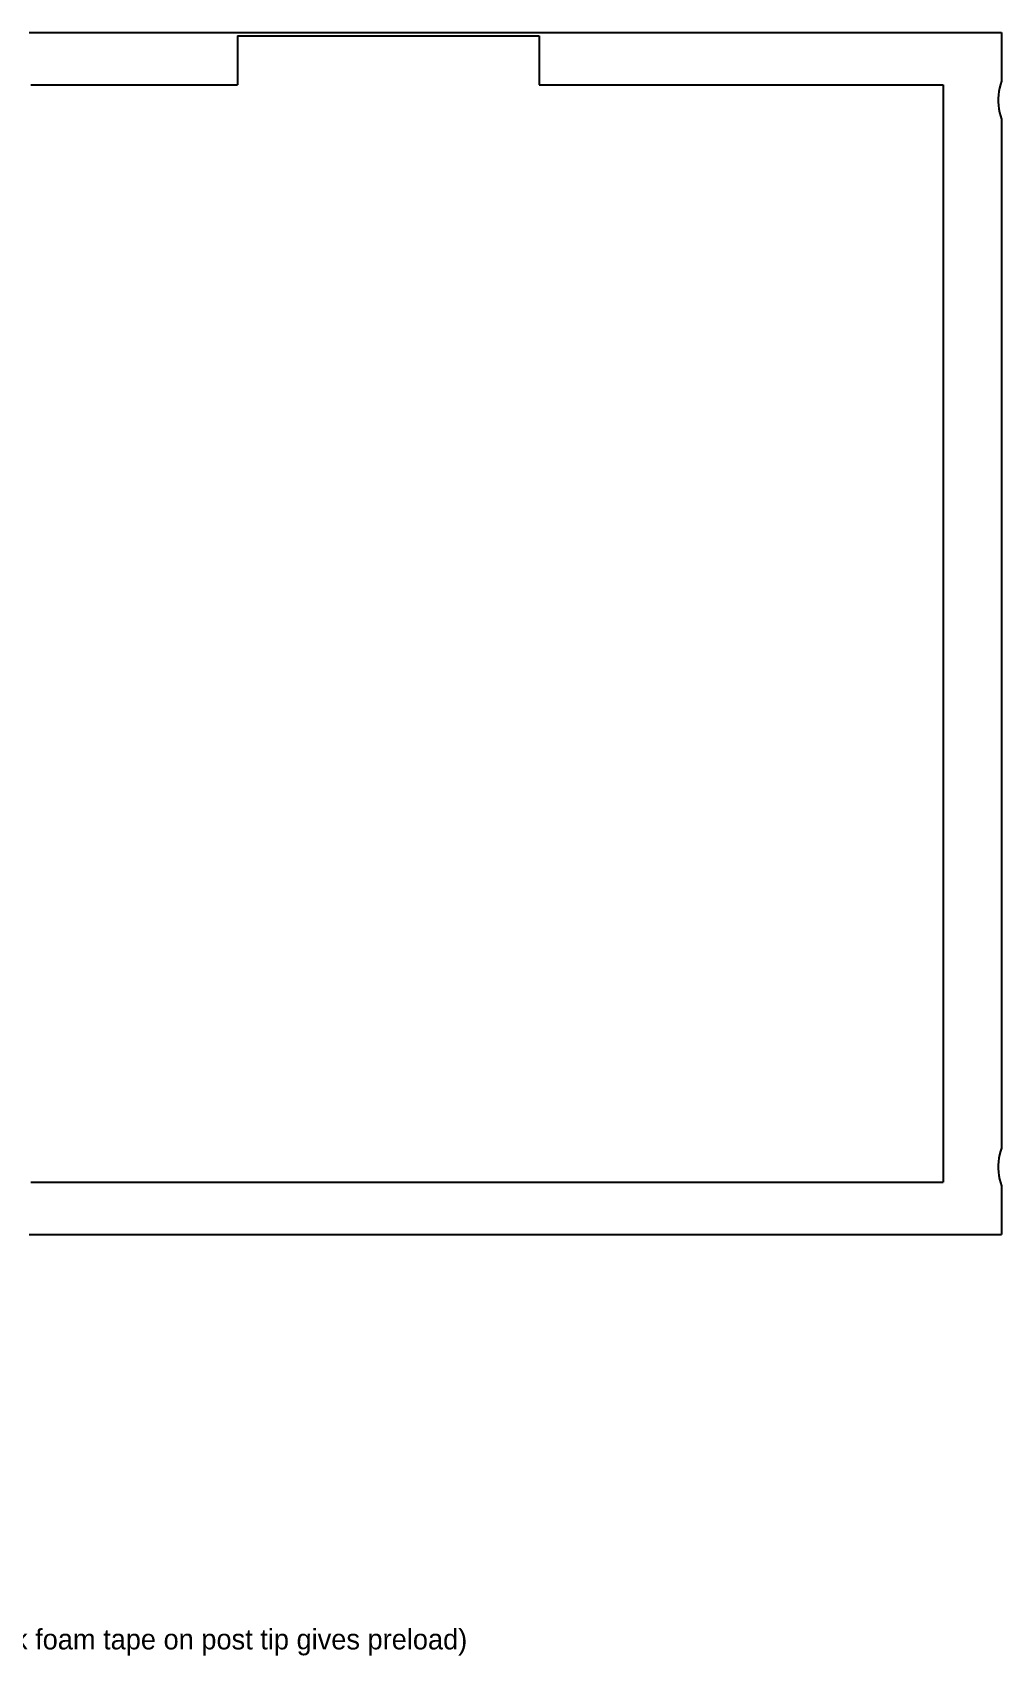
# Model space of a CAD drawing. Header units: metres. Extents: x -60 to 55, y -62 to 37.
# Drawn here: x -2.7 to 54.5, y -60.4 to 35.5 of the extents above; entities that cross this region are included whole.
import ezdxf

# ---------------------------------------------------------------- set-up
doc = ezdxf.new("R2010")
doc.units = ezdxf.units.M
doc.layers.add('BEZ_Z16', color=7, linetype='Continuous')

msp = doc.modelspace()

# ---------------------------------------------------------------- linework, layer by layer
at = {"layer": 'BEZ_Z16'}
for points in [[(-2.9, 35.5), (-2.7, 35.5), (-2.5, 35.5), (-2.3, 35.5), (-2.1, 35.5), (-1.9, 35.5), (-1.7, 35.5), (-1.5, 35.5), (-1.3, 35.5), (-1.1, 35.5), (-0.9, 35.5), (-0.7, 35.5), (-0.5, 35.5), (-0.3, 35.5), (-0.1, 35.5), (0.1, 35.5), (0.3, 35.5), (0.5, 35.5), (0.7, 35.5), (0.9, 35.5), (1.1, 35.5), (1.3, 35.5), (1.5, 35.5), (1.7, 35.5), (1.9, 35.5), (2.1, 35.5), (2.3, 35.5), (2.5, 35.5), (2.7, 35.5), (2.9, 35.5), (3.1, 35.5), (3.3, 35.5), (3.5, 35.5), (3.7, 35.5), (3.9, 35.5), (4.1, 35.5), (4.3, 35.5), (4.5, 35.5), (4.7, 35.5), (4.9, 35.5), (5.1, 35.5), (5.3, 35.5), (5.5, 35.5), (5.7, 35.5), (5.9, 35.5), (6.1, 35.5), (6.3, 35.5), (6.5, 35.5), (6.7, 35.5), (6.9, 35.5), (7.1, 35.5), (7.3, 35.5), (7.5, 35.5), (7.7, 35.5), (7.9, 35.5), (8.1, 35.5), (8.3, 35.5), (8.5, 35.5), (8.7, 35.5), (8.9, 35.5), (9.1, 35.5), (9.3, 35.5), (9.5, 35.5), (9.7, 35.5), (9.9, 35.5), (10.1, 35.5), (10.3, 35.5), (10.5, 35.5), (10.7, 35.5), (10.9, 35.5), (11.1, 35.5), (11.3, 35.5), (11.5, 35.5), (11.7, 35.5), (11.9, 35.5), (12.1, 35.5), (12.3, 35.5), (12.5, 35.5), (12.7, 35.5), (12.9, 35.5), (13.1, 35.5), (13.3, 35.5), (13.5, 35.5), (13.7, 35.5), (13.9, 35.5), (14.1, 35.5), (14.3, 35.5), (14.5, 35.5), (14.7, 35.5), (14.9, 35.5), (15.1, 35.5), (15.3, 35.5), (15.5, 35.5), (15.7, 35.5), (15.9, 35.5), (16.1, 35.5), (16.3, 35.5), (16.5, 35.5), (16.7, 35.5), (16.9, 35.5), (17.1, 35.5), (17.3, 35.5), (17.5, 35.5), (17.7, 35.5), (17.9, 35.5), (18.1, 35.5), (18.3, 35.5), (18.5, 35.5), (18.7, 35.5), (18.9, 35.5), (19.1, 35.5), (19.3, 35.5), (19.5, 35.5), (19.7, 35.5), (19.9, 35.5), (20.1, 35.5), (20.3, 35.5), (20.5, 35.5), (20.7, 35.5), (20.9, 35.5), (21.1, 35.5), (21.3, 35.5), (21.5, 35.5), (21.7, 35.5), (21.9, 35.5), (22.1, 35.5), (22.3, 35.5), (22.5, 35.5), (22.7, 35.5), (22.9, 35.5), (23.1, 35.5), (23.3, 35.5), (23.5, 35.5), (23.7, 35.5), (23.9, 35.5), (24.1, 35.5), (24.3, 35.5), (24.5, 35.5), (24.7, 35.5), (24.9, 35.5), (25.1, 35.5), (25.3, 35.5), (25.5, 35.5), (25.7, 35.5), (25.9, 35.5), (26.1, 35.5), (26.3, 35.5), (26.5, 35.5), (26.7, 35.5), (26.9, 35.5), (27.1, 35.5), (27.3, 35.5), (27.5, 35.5), (27.7, 35.5), (27.9, 35.5), (28.1, 35.5), (28.3, 35.5), (28.5, 35.5), (28.7, 35.5), (28.9, 35.5), (29.1, 35.5), (29.3, 35.5), (29.5, 35.5), (29.7, 35.5), (29.9, 35.5), (30.1, 35.5), (30.3, 35.5), (30.5, 35.5), (30.7, 35.5), (30.9, 35.5), (31.1, 35.5), (31.3, 35.5), (31.5, 35.5), (31.7, 35.5), (31.9, 35.5), (32.1, 35.5), (32.3, 35.5), (32.5, 35.5), (32.7, 35.5), (32.9, 35.5), (33.1, 35.5), (33.3, 35.5), (33.5, 35.5), (33.7, 35.5), (33.9, 35.5), (34.1, 35.5), (34.3, 35.5), (34.5, 35.5), (34.7, 35.5), (34.9, 35.5), (35.1, 35.5), (35.3, 35.5), (35.5, 35.5), (35.7, 35.5), (35.9, 35.5), (36.1, 35.5), (36.3, 35.5), (36.5, 35.5), (36.7, 35.5), (36.9, 35.5), (37.1, 35.5), (37.3, 35.5), (37.5, 35.5), (37.7, 35.5), (37.9, 35.5), (38.1, 35.5), (38.3, 35.5), (38.5, 35.5), (38.7, 35.5), (38.9, 35.5), (39.1, 35.5), (39.3, 35.5), (39.5, 35.5), (39.7, 35.5), (39.9, 35.5), (40.1, 35.5), (40.3, 35.5), (40.5, 35.5), (40.7, 35.5), (40.9, 35.5), (41.1, 35.5), (41.3, 35.5), (41.5, 35.5), (41.7, 35.5), (41.9, 35.5), (42.1, 35.5), (42.3, 35.5), (42.5, 35.5), (42.7, 35.5), (42.9, 35.5), (43.1, 35.5), (43.3, 35.5), (43.5, 35.5), (43.7, 35.5), (43.9, 35.5), (44.1, 35.5), (44.3, 35.5), (44.5, 35.5), (44.7, 35.5), (44.9, 35.5), (45.1, 35.5), (45.3, 35.5), (45.5, 35.5), (45.7, 35.5), (45.9, 35.5), (46.1, 35.5), (46.3, 35.5), (46.5, 35.5), (46.7, 35.5), (46.9, 35.5), (47.1, 35.5), (47.3, 35.5), (47.5, 35.5), (47.7, 35.5), (47.9, 35.5), (48.1, 35.5), (48.3, 35.5), (48.5, 35.5), (48.7, 35.5), (48.9, 35.5), (49.1, 35.5), (49.3, 35.5), (49.5, 35.5), (49.7, 35.5), (49.9, 35.5), (50.1, 35.5), (50.3, 35.5), (50.5, 35.5), (50.7, 35.5), (50.9, 35.5), (51.1, 35.5), (51.3, 35.5), (51.5, 35.5), (51.7, 35.5), (51.9, 35.5), (52.1, 35.5), (52.3, 35.5), (52.5, 35.5), (52.7, 35.5), (52.9, 35.5), (53.1, 35.5), (53.3, 35.5), (53.5, 35.5), (53.7, 35.5), (53.9, 35.5), (54.1, 35.5), (54.3, 35.5), (54.5, 35.5)], [(54.5, 35.5), (54.5, 35.29383), (54.5, 35.08765), (54.5, 34.88148), (54.5, 34.6753), (54.5, 34.46913), (54.5, 34.26295), (54.5, 34.05678), (54.5, 33.8506), (54.5, 33.64443), (54.5, 33.43825), (54.5, 33.23208), (54.5, 33.0259), (54.5, 32.81973), (54.5, 32.61355)], [(9.4, 35.3), (9.6, 35.3), (9.8, 35.3), (10, 35.3), (10.2, 35.3), (10.4, 35.3), (10.6, 35.3), (10.8, 35.3), (11, 35.3), (11.2, 35.3), (11.4, 35.3), (11.6, 35.3), (11.8, 35.3), (12, 35.3), (12.2, 35.3), (12.4, 35.3), (12.6, 35.3), (12.8, 35.3), (13, 35.3), (13.2, 35.3), (13.4, 35.3), (13.6, 35.3), (13.8, 35.3), (14, 35.3), (14.2, 35.3), (14.4, 35.3), (14.6, 35.3), (14.8, 35.3), (15, 35.3), (15.2, 35.3), (15.4, 35.3), (15.6, 35.3), (15.8, 35.3), (16, 35.3), (16.2, 35.3), (16.4, 35.3), (16.6, 35.3), (16.8, 35.3), (17, 35.3), (17.2, 35.3), (17.4, 35.3), (17.6, 35.3), (17.8, 35.3), (18, 35.3), (18.2, 35.3), (18.4, 35.3), (18.6, 35.3), (18.8, 35.3), (19, 35.3), (19.2, 35.3), (19.4, 35.3), (19.6, 35.3), (19.8, 35.3), (20, 35.3), (20.2, 35.3), (20.4, 35.3), (20.6, 35.3), (20.8, 35.3), (21, 35.3), (21.2, 35.3), (21.4, 35.3), (21.6, 35.3), (21.8, 35.3), (22, 35.3), (22.2, 35.3), (22.4, 35.3), (22.6, 35.3), (22.8, 35.3), (23, 35.3), (23.2, 35.3), (23.4, 35.3), (23.6, 35.3), (23.8, 35.3), (24, 35.3), (24.2, 35.3), (24.4, 35.3), (24.6, 35.3), (24.8, 35.3), (25, 35.3), (25.2, 35.3), (25.4, 35.3), (25.6, 35.3), (25.8, 35.3), (26, 35.3), (26.2, 35.3), (26.4, 35.3), (26.6, 35.3), (26.8, 35.3), (27, 35.3), (27.2, 35.3)], [(9.4, 35.3), (9.4, 35.09286), (9.4, 34.88571), (9.4, 34.67857), (9.4, 34.47143), (9.4, 34.26429), (9.4, 34.05714), (9.4, 33.85), (9.4, 33.64286), (9.4, 33.43571), (9.4, 33.22857), (9.4, 33.02143), (9.4, 32.81429), (9.4, 32.60714), (9.4, 32.4)], [(27.2, 35.3), (27.2, 35.09286), (27.2, 34.88571), (27.2, 34.67857), (27.2, 34.47143), (27.2, 34.26429), (27.2, 34.05714), (27.2, 33.85), (27.2, 33.64286), (27.2, 33.43571), (27.2, 33.22857), (27.2, 33.02143), (27.2, 32.81429), (27.2, 32.60714), (27.2, 32.4)], [(54.5, 32.61355), (54.43435, 32.4175), (54.3815, 32.21761), (54.34167, 32.01473), (54.31502, 31.8097), (54.30167, 31.60338), (54.30167, 31.39662), (54.31502, 31.1903), (54.34167, 30.98527), (54.3815, 30.78239), (54.43435, 30.5825), (54.5, 30.38645)], [(-2.8101, 32.4), (-2.60993, 32.4), (-2.40977, 32.4), (-2.2096, 32.4), (-2.00944, 32.4), (-1.80927, 32.4), (-1.60911, 32.4), (-1.40894, 32.4), (-1.20877, 32.4), (-1.00861, 32.4), (-0.80844, 32.4), (-0.60828, 32.4), (-0.40811, 32.4), (-0.20795, 32.4), (-0.00778, 32.4), (0.19238, 32.4), (0.39255, 32.4), (0.59272, 32.4), (0.79288, 32.4), (0.99305, 32.4), (1.19321, 32.4), (1.39338, 32.4), (1.59354, 32.4), (1.79371, 32.4), (1.99387, 32.4), (2.19404, 32.4), (2.39421, 32.4), (2.59437, 32.4), (2.79454, 32.4), (2.9947, 32.4), (3.19487, 32.4), (3.39503, 32.4), (3.5952, 32.4), (3.79536, 32.4), (3.99553, 32.4), (4.1957, 32.4), (4.39586, 32.4), (4.59603, 32.4), (4.79619, 32.4), (4.99636, 32.4), (5.19652, 32.4), (5.39669, 32.4), (5.59685, 32.4), (5.79702, 32.4), (5.99719, 32.4), (6.19735, 32.4), (6.39752, 32.4), (6.59768, 32.4), (6.79785, 32.4), (6.99801, 32.4), (7.19818, 32.4), (7.39834, 32.4), (7.59851, 32.4), (7.79868, 32.4), (7.99884, 32.4), (8.19901, 32.4), (8.39917, 32.4), (8.59934, 32.4), (8.7995, 32.4), (8.99967, 32.4), (9.19983, 32.4), (9.4, 32.4)], [(27.2, 32.4), (27.40042, 32.4), (27.60084, 32.4), (27.80126, 32.4), (28.00168, 32.4), (28.2021, 32.4), (28.40252, 32.4), (28.60294, 32.4), (28.80336, 32.4), (29.00378, 32.4), (29.2042, 32.4), (29.40462, 32.4), (29.60504, 32.4), (29.80546, 32.4), (30.00588, 32.4), (30.2063, 32.4), (30.40672, 32.4), (30.60714, 32.4), (30.80756, 32.4), (31.00798, 32.4), (31.2084, 32.4), (31.40882, 32.4), (31.60924, 32.4), (31.80966, 32.4), (32.01008, 32.4), (32.2105, 32.4), (32.41092, 32.4), (32.61134, 32.4), (32.81176, 32.4), (33.01218, 32.4), (33.21261, 32.4), (33.41303, 32.4), (33.61345, 32.4), (33.81387, 32.4), (34.01429, 32.4), (34.21471, 32.4), (34.41513, 32.4), (34.61555, 32.4), (34.81597, 32.4), (35.01639, 32.4), (35.21681, 32.4), (35.41723, 32.4), (35.61765, 32.4), (35.81807, 32.4), (36.01849, 32.4), (36.21891, 32.4), (36.41933, 32.4), (36.61975, 32.4), (36.82017, 32.4), (37.02059, 32.4), (37.22101, 32.4), (37.42143, 32.4), (37.62185, 32.4), (37.82227, 32.4), (38.02269, 32.4), (38.22311, 32.4), (38.42353, 32.4), (38.62395, 32.4), (38.82437, 32.4), (39.02479, 32.4), (39.22521, 32.4), (39.42563, 32.4), (39.62605, 32.4), (39.82647, 32.4), (40.02689, 32.4), (40.22731, 32.4), (40.42773, 32.4), (40.62815, 32.4), (40.82857, 32.4), (41.02899, 32.4), (41.22941, 32.4), (41.42983, 32.4), (41.63025, 32.4), (41.83067, 32.4), (42.03109, 32.4), (42.23151, 32.4), (42.43193, 32.4), (42.63235, 32.4), (42.83277, 32.4), (43.03319, 32.4), (43.23361, 32.4), (43.43403, 32.4), (43.63445, 32.4), (43.83487, 32.4), (44.03529, 32.4), (44.23571, 32.4), (44.43613, 32.4), (44.63655, 32.4), (44.83697, 32.4), (45.03739, 32.4), (45.23782, 32.4), (45.43824, 32.4), (45.63866, 32.4), (45.83908, 32.4), (46.0395, 32.4), (46.23992, 32.4), (46.44034, 32.4), (46.64076, 32.4), (46.84118, 32.4), (47.0416, 32.4), (47.24202, 32.4), (47.44244, 32.4), (47.64286, 32.4), (47.84328, 32.4), (48.0437, 32.4), (48.24412, 32.4), (48.44454, 32.4), (48.64496, 32.4), (48.84538, 32.4), (49.0458, 32.4), (49.24622, 32.4), (49.44664, 32.4), (49.64706, 32.4), (49.84748, 32.4), (50.0479, 32.4), (50.24832, 32.4), (50.44874, 32.4), (50.64916, 32.4), (50.84958, 32.4), (51.05, 32.4)], [(51.05, 32.4), (51.05, 32.19938), (51.05, 31.99876), (51.05, 31.79814), (51.05, 31.59752), (51.05, 31.3969), (51.05, 31.19628), (51.05, 30.99567), (51.05, 30.79505), (51.05, 30.59443), (51.05, 30.39381), (51.05, 30.19319), (51.05, 29.99257), (51.05, 29.79195), (51.05, 29.59133), (51.05, 29.39071), (51.05, 29.19009), (51.05, 28.98947), (51.05, 28.78885), (51.05, 28.58824), (51.05, 28.38762), (51.05, 28.187), (51.05, 27.98638), (51.05, 27.78576), (51.05, 27.58514), (51.05, 27.38452), (51.05, 27.1839), (51.05, 26.98328), (51.05, 26.78266), (51.05, 26.58204), (51.05, 26.38142), (51.05, 26.1808), (51.05, 25.98019), (51.05, 25.77957), (51.05, 25.57895), (51.05, 25.37833), (51.05, 25.17771), (51.05, 24.97709), (51.05, 24.77647), (51.05, 24.57585), (51.05, 24.37523), (51.05, 24.17461), (51.05, 23.97399), (51.05, 23.77337), (51.05, 23.57276), (51.05, 23.37214), (51.05, 23.17152), (51.05, 22.9709), (51.05, 22.77028), (51.05, 22.56966), (51.05, 22.36904), (51.05, 22.16842), (51.05, 21.9678), (51.05, 21.76718), (51.05, 21.56656), (51.05, 21.36594), (51.05, 21.16533), (51.05, 20.96471), (51.05, 20.76409), (51.05, 20.56347), (51.05, 20.36285), (51.05, 20.16223), (51.05, 19.96161), (51.05, 19.76099), (51.05, 19.56037), (51.05, 19.35975), (51.05, 19.15913), (51.05, 18.95851), (51.05, 18.75789), (51.05, 18.55728), (51.05, 18.35666), (51.05, 18.15604), (51.05, 17.95542), (51.05, 17.7548), (51.05, 17.55418), (51.05, 17.35356), (51.05, 17.15294), (51.05, 16.95232), (51.05, 16.7517), (51.05, 16.55108), (51.05, 16.35046), (51.05, 16.14985), (51.05, 15.94923), (51.05, 15.74861), (51.05, 15.54799), (51.05, 15.34737), (51.05, 15.14675), (51.05, 14.94613), (51.05, 14.74551), (51.05, 14.54489), (51.05, 14.34427), (51.05, 14.14365), (51.05, 13.94303), (51.05, 13.74241), (51.05, 13.5418), (51.05, 13.34118), (51.05, 13.14056), (51.05, 12.93994), (51.05, 12.73932), (51.05, 12.5387), (51.05, 12.33808), (51.05, 12.13746), (51.05, 11.93684), (51.05, 11.73622), (51.05, 11.5356), (51.05, 11.33498), (51.05, 11.13437), (51.05, 10.93375), (51.05, 10.73313), (51.05, 10.53251), (51.05, 10.33189), (51.05, 10.13127), (51.05, 9.93065), (51.05, 9.73003), (51.05, 9.52941), (51.05, 9.32879), (51.05, 9.12817), (51.05, 8.92755), (51.05, 8.72693), (51.05, 8.52632), (51.05, 8.3257), (51.05, 8.12508), (51.05, 7.92446), (51.05, 7.72384), (51.05, 7.52322), (51.05, 7.3226), (51.05, 7.12198), (51.05, 6.92136), (51.05, 6.72074), (51.05, 6.52012), (51.05, 6.3195), (51.05, 6.11889), (51.05, 5.91827), (51.05, 5.71765), (51.05, 5.51703), (51.05, 5.31641), (51.05, 5.11579), (51.05, 4.91517), (51.05, 4.71455), (51.05, 4.51393), (51.05, 4.31331), (51.05, 4.11269), (51.05, 3.91207), (51.05, 3.71146), (51.05, 3.51084), (51.05, 3.31022), (51.05, 3.1096), (51.05, 2.90898), (51.05, 2.70836), (51.05, 2.50774), (51.05, 2.30712), (51.05, 2.1065), (51.05, 1.90588), (51.05, 1.70526), (51.05, 1.50464), (51.05, 1.30402), (51.05, 1.10341), (51.05, 0.90279), (51.05, 0.70217), (51.05, 0.50155), (51.05, 0.30093), (51.05, 0.10031), (51.05, -0.10031), (51.05, -0.30093), (51.05, -0.50155), (51.05, -0.70217), (51.05, -0.90279), (51.05, -1.10341), (51.05, -1.30402), (51.05, -1.50464), (51.05, -1.70526), (51.05, -1.90588), (51.05, -2.1065), (51.05, -2.30712), (51.05, -2.50774), (51.05, -2.70836), (51.05, -2.90898), (51.05, -3.1096), (51.05, -3.31022), (51.05, -3.51084), (51.05, -3.71146), (51.05, -3.91207), (51.05, -4.11269), (51.05, -4.31331), (51.05, -4.51393), (51.05, -4.71455), (51.05, -4.91517), (51.05, -5.11579), (51.05, -5.31641), (51.05, -5.51703), (51.05, -5.71765), (51.05, -5.91827), (51.05, -6.11889), (51.05, -6.3195), (51.05, -6.52012), (51.05, -6.72074), (51.05, -6.92136), (51.05, -7.12198), (51.05, -7.3226), (51.05, -7.52322), (51.05, -7.72384), (51.05, -7.92446), (51.05, -8.12508), (51.05, -8.3257), (51.05, -8.52632), (51.05, -8.72693), (51.05, -8.92755), (51.05, -9.12817), (51.05, -9.32879), (51.05, -9.52941), (51.05, -9.73003), (51.05, -9.93065), (51.05, -10.13127), (51.05, -10.33189), (51.05, -10.53251), (51.05, -10.73313), (51.05, -10.93375), (51.05, -11.13437), (51.05, -11.33498), (51.05, -11.5356), (51.05, -11.73622), (51.05, -11.93684), (51.05, -12.13746), (51.05, -12.33808), (51.05, -12.5387), (51.05, -12.73932), (51.05, -12.93994), (51.05, -13.14056), (51.05, -13.34118), (51.05, -13.5418), (51.05, -13.74241), (51.05, -13.94303), (51.05, -14.14365), (51.05, -14.34427), (51.05, -14.54489), (51.05, -14.74551), (51.05, -14.94613), (51.05, -15.14675), (51.05, -15.34737), (51.05, -15.54799), (51.05, -15.74861), (51.05, -15.94923), (51.05, -16.14985), (51.05, -16.35046), (51.05, -16.55108), (51.05, -16.7517), (51.05, -16.95232), (51.05, -17.15294), (51.05, -17.35356), (51.05, -17.55418), (51.05, -17.7548), (51.05, -17.95542), (51.05, -18.15604), (51.05, -18.35666), (51.05, -18.55728), (51.05, -18.75789), (51.05, -18.95851), (51.05, -19.15913), (51.05, -19.35975), (51.05, -19.56037), (51.05, -19.76099), (51.05, -19.96161), (51.05, -20.16223), (51.05, -20.36285), (51.05, -20.56347), (51.05, -20.76409), (51.05, -20.96471), (51.05, -21.16533), (51.05, -21.36594), (51.05, -21.56656), (51.05, -21.76718), (51.05, -21.9678), (51.05, -22.16842), (51.05, -22.36904), (51.05, -22.56966), (51.05, -22.77028), (51.05, -22.9709), (51.05, -23.17152), (51.05, -23.37214), (51.05, -23.57276), (51.05, -23.77337), (51.05, -23.97399), (51.05, -24.17461), (51.05, -24.37523), (51.05, -24.57585), (51.05, -24.77647), (51.05, -24.97709), (51.05, -25.17771), (51.05, -25.37833), (51.05, -25.57895), (51.05, -25.77957), (51.05, -25.98019), (51.05, -26.1808), (51.05, -26.38142), (51.05, -26.58204), (51.05, -26.78266), (51.05, -26.98328), (51.05, -27.1839), (51.05, -27.38452), (51.05, -27.58514), (51.05, -27.78576), (51.05, -27.98638), (51.05, -28.187), (51.05, -28.38762), (51.05, -28.58824), (51.05, -28.78885), (51.05, -28.98947), (51.05, -29.19009), (51.05, -29.39071), (51.05, -29.59133), (51.05, -29.79195), (51.05, -29.99257), (51.05, -30.19319), (51.05, -30.39381), (51.05, -30.59443), (51.05, -30.79505), (51.05, -30.99567), (51.05, -31.19628), (51.05, -31.3969), (51.05, -31.59752), (51.05, -31.79814), (51.05, -31.99876), (51.05, -32.19938), (51.05, -32.4)], [(54.5, 30.38645), (54.5, 30.18588), (54.5, 29.98531), (54.5, 29.78474), (54.5, 29.58416), (54.5, 29.38359), (54.5, 29.18302), (54.5, 28.98245), (54.5, 28.78188), (54.5, 28.58131), (54.5, 28.38074), (54.5, 28.18017), (54.5, 27.9796), (54.5, 27.77903), (54.5, 27.57846), (54.5, 27.37789), (54.5, 27.17732), (54.5, 26.97675), (54.5, 26.77618), (54.5, 26.57561), (54.5, 26.37503), (54.5, 26.17446), (54.5, 25.97389), (54.5, 25.77332), (54.5, 25.57275), (54.5, 25.37218), (54.5, 25.17161), (54.5, 24.97104), (54.5, 24.77047), (54.5, 24.5699), (54.5, 24.36933), (54.5, 24.16876), (54.5, 23.96819), (54.5, 23.76762), (54.5, 23.56705), (54.5, 23.36648), (54.5, 23.16591), (54.5, 22.96533), (54.5, 22.76476), (54.5, 22.56419), (54.5, 22.36362), (54.5, 22.16305), (54.5, 21.96248), (54.5, 21.76191), (54.5, 21.56134), (54.5, 21.36077), (54.5, 21.1602), (54.5, 20.95963), (54.5, 20.75906), (54.5, 20.55849), (54.5, 20.35792), (54.5, 20.15735), (54.5, 19.95678), (54.5, 19.7562), (54.5, 19.55563), (54.5, 19.35506), (54.5, 19.15449), (54.5, 18.95392), (54.5, 18.75335), (54.5, 18.55278), (54.5, 18.35221), (54.5, 18.15164), (54.5, 17.95107), (54.5, 17.7505), (54.5, 17.54993), (54.5, 17.34936), (54.5, 17.14879), (54.5, 16.94822), (54.5, 16.74765), (54.5, 16.54708), (54.5, 16.3465), (54.5, 16.14593), (54.5, 15.94536), (54.5, 15.74479), (54.5, 15.54422), (54.5, 15.34365), (54.5, 15.14308), (54.5, 14.94251), (54.5, 14.74194), (54.5, 14.54137), (54.5, 14.3408), (54.5, 14.14023), (54.5, 13.93966), (54.5, 13.73909), (54.5, 13.53852), (54.5, 13.33795), (54.5, 13.13737), (54.5, 12.9368), (54.5, 12.73623), (54.5, 12.53566), (54.5, 12.33509), (54.5, 12.13452), (54.5, 11.93395), (54.5, 11.73338), (54.5, 11.53281), (54.5, 11.33224), (54.5, 11.13167), (54.5, 10.9311), (54.5, 10.73053), (54.5, 10.52996), (54.5, 10.32939), (54.5, 10.12882), (54.5, 9.92825), (54.5, 9.72767), (54.5, 9.5271), (54.5, 9.32653), (54.5, 9.12596), (54.5, 8.92539), (54.5, 8.72482), (54.5, 8.52425), (54.5, 8.32368), (54.5, 8.12311), (54.5, 7.92254), (54.5, 7.72197), (54.5, 7.5214), (54.5, 7.32083), (54.5, 7.12026), (54.5, 6.91969), (54.5, 6.71912), (54.5, 6.51854), (54.5, 6.31797), (54.5, 6.1174), (54.5, 5.91683), (54.5, 5.71626), (54.5, 5.51569), (54.5, 5.31512), (54.5, 5.11455), (54.5, 4.91398), (54.5, 4.71341), (54.5, 4.51284), (54.5, 4.31227), (54.5, 4.1117), (54.5, 3.91113), (54.5, 3.71056), (54.5, 3.50999), (54.5, 3.30942), (54.5, 3.10884), (54.5, 2.90827), (54.5, 2.7077), (54.5, 2.50713), (54.5, 2.30656), (54.5, 2.10599), (54.5, 1.90542), (54.5, 1.70485), (54.5, 1.50428), (54.5, 1.30371), (54.5, 1.10314), (54.5, 0.90257), (54.5, 0.702), (54.5, 0.50143), (54.5, 0.30086), (54.5, 0.10029), (54.5, -0.10029), (54.5, -0.30086), (54.5, -0.50143), (54.5, -0.702), (54.5, -0.90257), (54.5, -1.10314), (54.5, -1.30371), (54.5, -1.50428), (54.5, -1.70485), (54.5, -1.90542), (54.5, -2.10599), (54.5, -2.30656), (54.5, -2.50713), (54.5, -2.7077), (54.5, -2.90827), (54.5, -3.10884), (54.5, -3.30942), (54.5, -3.50999), (54.5, -3.71056), (54.5, -3.91113), (54.5, -4.1117), (54.5, -4.31227), (54.5, -4.51284), (54.5, -4.71341), (54.5, -4.91398), (54.5, -5.11455), (54.5, -5.31512), (54.5, -5.51569), (54.5, -5.71626), (54.5, -5.91683), (54.5, -6.1174), (54.5, -6.31797), (54.5, -6.51854), (54.5, -6.71912), (54.5, -6.91969), (54.5, -7.12026), (54.5, -7.32083), (54.5, -7.5214), (54.5, -7.72197), (54.5, -7.92254), (54.5, -8.12311), (54.5, -8.32368), (54.5, -8.52425), (54.5, -8.72482), (54.5, -8.92539), (54.5, -9.12596), (54.5, -9.32653), (54.5, -9.5271), (54.5, -9.72767), (54.5, -9.92825), (54.5, -10.12882), (54.5, -10.32939), (54.5, -10.52996), (54.5, -10.73053), (54.5, -10.9311), (54.5, -11.13167), (54.5, -11.33224), (54.5, -11.53281), (54.5, -11.73338), (54.5, -11.93395), (54.5, -12.13452), (54.5, -12.33509), (54.5, -12.53566), (54.5, -12.73623), (54.5, -12.9368), (54.5, -13.13737), (54.5, -13.33795), (54.5, -13.53852), (54.5, -13.73909), (54.5, -13.93966), (54.5, -14.14023), (54.5, -14.3408), (54.5, -14.54137), (54.5, -14.74194), (54.5, -14.94251), (54.5, -15.14308), (54.5, -15.34365), (54.5, -15.54422), (54.5, -15.74479), (54.5, -15.94536), (54.5, -16.14593), (54.5, -16.3465), (54.5, -16.54708), (54.5, -16.74765), (54.5, -16.94822), (54.5, -17.14879), (54.5, -17.34936), (54.5, -17.54993), (54.5, -17.7505), (54.5, -17.95107), (54.5, -18.15164), (54.5, -18.35221), (54.5, -18.55278), (54.5, -18.75335), (54.5, -18.95392), (54.5, -19.15449), (54.5, -19.35506), (54.5, -19.55563), (54.5, -19.7562), (54.5, -19.95678), (54.5, -20.15735), (54.5, -20.35792), (54.5, -20.55849), (54.5, -20.75906), (54.5, -20.95963), (54.5, -21.1602), (54.5, -21.36077), (54.5, -21.56134), (54.5, -21.76191), (54.5, -21.96248), (54.5, -22.16305), (54.5, -22.36362), (54.5, -22.56419), (54.5, -22.76476), (54.5, -22.96533), (54.5, -23.16591), (54.5, -23.36648), (54.5, -23.56705), (54.5, -23.76762), (54.5, -23.96819), (54.5, -24.16876), (54.5, -24.36933), (54.5, -24.5699), (54.5, -24.77047), (54.5, -24.97104), (54.5, -25.17161), (54.5, -25.37218), (54.5, -25.57275), (54.5, -25.77332), (54.5, -25.97389), (54.5, -26.17446), (54.5, -26.37503), (54.5, -26.57561), (54.5, -26.77618), (54.5, -26.97675), (54.5, -27.17732), (54.5, -27.37789), (54.5, -27.57846), (54.5, -27.77903), (54.5, -27.9796), (54.5, -28.18017), (54.5, -28.38074), (54.5, -28.58131), (54.5, -28.78188), (54.5, -28.98245), (54.5, -29.18302), (54.5, -29.38359), (54.5, -29.58416), (54.5, -29.78474), (54.5, -29.98531), (54.5, -30.18588), (54.5, -30.38645)], [(54.5, -30.38645), (54.43435, -30.5825), (54.3815, -30.78239), (54.34167, -30.98527), (54.31502, -31.1903), (54.30167, -31.39662), (54.30167, -31.60338), (54.31502, -31.8097), (54.34167, -32.01473), (54.3815, -32.21761), (54.43435, -32.4175), (54.5, -32.61355)], [(-2.80275, -32.4), (-2.60255, -32.4), (-2.40235, -32.4), (-2.20216, -32.4), (-2.00196, -32.4), (-1.80176, -32.4), (-1.60157, -32.4), (-1.40137, -32.4), (-1.20118, -32.4), (-1.00098, -32.4), (-0.80078, -32.4), (-0.60059, -32.4), (-0.40039, -32.4), (-0.2002, -32.4), (0, -32.4), (0.2002, -32.4), (0.40039, -32.4), (0.60059, -32.4), (0.80078, -32.4), (1.00098, -32.4), (1.20118, -32.4), (1.40137, -32.4), (1.60157, -32.4), (1.80176, -32.4), (2.00196, -32.4), (2.20216, -32.4), (2.40235, -32.4), (2.60255, -32.4), (2.80275, -32.4), (3.00294, -32.4), (3.20314, -32.4), (3.40333, -32.4), (3.60353, -32.4), (3.80373, -32.4), (4.00392, -32.4), (4.20412, -32.4), (4.40431, -32.4), (4.60451, -32.4), (4.80471, -32.4), (5.0049, -32.4), (5.2051, -32.4), (5.40529, -32.4), (5.60549, -32.4), (5.80569, -32.4), (6.00588, -32.4), (6.20608, -32.4), (6.40627, -32.4), (6.60647, -32.4), (6.80667, -32.4), (7.00686, -32.4), (7.20706, -32.4), (7.40725, -32.4), (7.60745, -32.4), (7.80765, -32.4), (8.00784, -32.4), (8.20804, -32.4), (8.40824, -32.4), (8.60843, -32.4), (8.80863, -32.4), (9.00882, -32.4), (9.20902, -32.4), (9.40922, -32.4), (9.60941, -32.4), (9.80961, -32.4), (10.0098, -32.4), (10.21, -32.4), (10.4102, -32.4), (10.61039, -32.4), (10.81059, -32.4), (11.01078, -32.4), (11.21098, -32.4), (11.41118, -32.4), (11.61137, -32.4), (11.81157, -32.4), (12.01176, -32.4), (12.21196, -32.4), (12.41216, -32.4), (12.61235, -32.4), (12.81255, -32.4), (13.01275, -32.4), (13.21294, -32.4), (13.41314, -32.4), (13.61333, -32.4), (13.81353, -32.4), (14.01373, -32.4), (14.21392, -32.4), (14.41412, -32.4), (14.61431, -32.4), (14.81451, -32.4), (15.01471, -32.4), (15.2149, -32.4), (15.4151, -32.4), (15.61529, -32.4), (15.81549, -32.4), (16.01569, -32.4), (16.21588, -32.4), (16.41608, -32.4), (16.61627, -32.4), (16.81647, -32.4), (17.01667, -32.4), (17.21686, -32.4), (17.41706, -32.4), (17.61725, -32.4), (17.81745, -32.4), (18.01765, -32.4), (18.21784, -32.4), (18.41804, -32.4), (18.61824, -32.4), (18.81843, -32.4), (19.01863, -32.4), (19.21882, -32.4), (19.41902, -32.4), (19.61922, -32.4), (19.81941, -32.4), (20.01961, -32.4), (20.2198, -32.4), (20.42, -32.4), (20.6202, -32.4), (20.82039, -32.4), (21.02059, -32.4), (21.22078, -32.4), (21.42098, -32.4), (21.62118, -32.4), (21.82137, -32.4), (22.02157, -32.4), (22.22176, -32.4), (22.42196, -32.4), (22.62216, -32.4), (22.82235, -32.4), (23.02255, -32.4), (23.22275, -32.4), (23.42294, -32.4), (23.62314, -32.4), (23.82333, -32.4), (24.02353, -32.4), (24.22373, -32.4), (24.42392, -32.4), (24.62412, -32.4), (24.82431, -32.4), (25.02451, -32.4), (25.22471, -32.4), (25.4249, -32.4), (25.6251, -32.4), (25.82529, -32.4), (26.02549, -32.4), (26.22569, -32.4), (26.42588, -32.4), (26.62608, -32.4), (26.82627, -32.4), (27.02647, -32.4), (27.22667, -32.4), (27.42686, -32.4), (27.62706, -32.4), (27.82725, -32.4), (28.02745, -32.4), (28.22765, -32.4), (28.42784, -32.4), (28.62804, -32.4), (28.82824, -32.4), (29.02843, -32.4), (29.22863, -32.4), (29.42882, -32.4), (29.62902, -32.4), (29.82922, -32.4), (30.02941, -32.4), (30.22961, -32.4), (30.4298, -32.4), (30.63, -32.4), (30.8302, -32.4), (31.03039, -32.4), (31.23059, -32.4), (31.43078, -32.4), (31.63098, -32.4), (31.83118, -32.4), (32.03137, -32.4), (32.23157, -32.4), (32.43176, -32.4), (32.63196, -32.4), (32.83216, -32.4), (33.03235, -32.4), (33.23255, -32.4), (33.43275, -32.4), (33.63294, -32.4), (33.83314, -32.4), (34.03333, -32.4), (34.23353, -32.4), (34.43373, -32.4), (34.63392, -32.4), (34.83412, -32.4), (35.03431, -32.4), (35.23451, -32.4), (35.43471, -32.4), (35.6349, -32.4), (35.8351, -32.4), (36.03529, -32.4), (36.23549, -32.4), (36.43569, -32.4), (36.63588, -32.4), (36.83608, -32.4), (37.03627, -32.4), (37.23647, -32.4), (37.43667, -32.4), (37.63686, -32.4), (37.83706, -32.4), (38.03725, -32.4), (38.23745, -32.4), (38.43765, -32.4), (38.63784, -32.4), (38.83804, -32.4), (39.03824, -32.4), (39.23843, -32.4), (39.43863, -32.4), (39.63882, -32.4), (39.83902, -32.4), (40.03922, -32.4), (40.23941, -32.4), (40.43961, -32.4), (40.6398, -32.4), (40.84, -32.4), (41.0402, -32.4), (41.24039, -32.4), (41.44059, -32.4), (41.64078, -32.4), (41.84098, -32.4), (42.04118, -32.4), (42.24137, -32.4), (42.44157, -32.4), (42.64176, -32.4), (42.84196, -32.4), (43.04216, -32.4), (43.24235, -32.4), (43.44255, -32.4), (43.64275, -32.4), (43.84294, -32.4), (44.04314, -32.4), (44.24333, -32.4), (44.44353, -32.4), (44.64373, -32.4), (44.84392, -32.4), (45.04412, -32.4), (45.24431, -32.4), (45.44451, -32.4), (45.64471, -32.4), (45.8449, -32.4), (46.0451, -32.4), (46.24529, -32.4), (46.44549, -32.4), (46.64569, -32.4), (46.84588, -32.4), (47.04608, -32.4), (47.24627, -32.4), (47.44647, -32.4), (47.64667, -32.4), (47.84686, -32.4), (48.04706, -32.4), (48.24725, -32.4), (48.44745, -32.4), (48.64765, -32.4), (48.84784, -32.4), (49.04804, -32.4), (49.24824, -32.4), (49.44843, -32.4), (49.64863, -32.4), (49.84882, -32.4), (50.04902, -32.4), (50.24922, -32.4), (50.44941, -32.4), (50.64961, -32.4), (50.8498, -32.4), (51.05, -32.4)], [(54.5, -32.61355), (54.5, -32.81973), (54.5, -33.0259), (54.5, -33.23208), (54.5, -33.43825), (54.5, -33.64443), (54.5, -33.8506), (54.5, -34.05678), (54.5, -34.26295), (54.5, -34.46913), (54.5, -34.6753), (54.5, -34.88148), (54.5, -35.08765), (54.5, -35.29383), (54.5, -35.5)], [(-2.9, -35.5), (-2.7, -35.5), (-2.5, -35.5), (-2.3, -35.5), (-2.1, -35.5), (-1.9, -35.5), (-1.7, -35.5), (-1.5, -35.5), (-1.3, -35.5), (-1.1, -35.5), (-0.9, -35.5), (-0.7, -35.5), (-0.5, -35.5), (-0.3, -35.5), (-0.1, -35.5), (0.1, -35.5), (0.3, -35.5), (0.5, -35.5), (0.7, -35.5), (0.9, -35.5), (1.1, -35.5), (1.3, -35.5), (1.5, -35.5), (1.7, -35.5), (1.9, -35.5), (2.1, -35.5), (2.3, -35.5), (2.5, -35.5), (2.7, -35.5), (2.9, -35.5), (3.1, -35.5), (3.3, -35.5), (3.5, -35.5), (3.7, -35.5), (3.9, -35.5), (4.1, -35.5), (4.3, -35.5), (4.5, -35.5), (4.7, -35.5), (4.9, -35.5), (5.1, -35.5), (5.3, -35.5), (5.5, -35.5), (5.7, -35.5), (5.9, -35.5), (6.1, -35.5), (6.3, -35.5), (6.5, -35.5), (6.7, -35.5), (6.9, -35.5), (7.1, -35.5), (7.3, -35.5), (7.5, -35.5), (7.7, -35.5), (7.9, -35.5), (8.1, -35.5), (8.3, -35.5), (8.5, -35.5), (8.7, -35.5), (8.9, -35.5), (9.1, -35.5), (9.3, -35.5), (9.5, -35.5), (9.7, -35.5), (9.9, -35.5), (10.1, -35.5), (10.3, -35.5), (10.5, -35.5), (10.7, -35.5), (10.9, -35.5), (11.1, -35.5), (11.3, -35.5), (11.5, -35.5), (11.7, -35.5), (11.9, -35.5), (12.1, -35.5), (12.3, -35.5), (12.5, -35.5), (12.7, -35.5), (12.9, -35.5), (13.1, -35.5), (13.3, -35.5), (13.5, -35.5), (13.7, -35.5), (13.9, -35.5), (14.1, -35.5), (14.3, -35.5), (14.5, -35.5), (14.7, -35.5), (14.9, -35.5), (15.1, -35.5), (15.3, -35.5), (15.5, -35.5), (15.7, -35.5), (15.9, -35.5), (16.1, -35.5), (16.3, -35.5), (16.5, -35.5), (16.7, -35.5), (16.9, -35.5), (17.1, -35.5), (17.3, -35.5), (17.5, -35.5), (17.7, -35.5), (17.9, -35.5), (18.1, -35.5), (18.3, -35.5), (18.5, -35.5), (18.7, -35.5), (18.9, -35.5), (19.1, -35.5), (19.3, -35.5), (19.5, -35.5), (19.7, -35.5), (19.9, -35.5), (20.1, -35.5), (20.3, -35.5), (20.5, -35.5), (20.7, -35.5), (20.9, -35.5), (21.1, -35.5), (21.3, -35.5), (21.5, -35.5), (21.7, -35.5), (21.9, -35.5), (22.1, -35.5), (22.3, -35.5), (22.5, -35.5), (22.7, -35.5), (22.9, -35.5), (23.1, -35.5), (23.3, -35.5), (23.5, -35.5), (23.7, -35.5), (23.9, -35.5), (24.1, -35.5), (24.3, -35.5), (24.5, -35.5), (24.7, -35.5), (24.9, -35.5), (25.1, -35.5), (25.3, -35.5), (25.5, -35.5), (25.7, -35.5), (25.9, -35.5), (26.1, -35.5), (26.3, -35.5), (26.5, -35.5), (26.7, -35.5), (26.9, -35.5), (27.1, -35.5), (27.3, -35.5), (27.5, -35.5), (27.7, -35.5), (27.9, -35.5), (28.1, -35.5), (28.3, -35.5), (28.5, -35.5), (28.7, -35.5), (28.9, -35.5), (29.1, -35.5), (29.3, -35.5), (29.5, -35.5), (29.7, -35.5), (29.9, -35.5), (30.1, -35.5), (30.3, -35.5), (30.5, -35.5), (30.7, -35.5), (30.9, -35.5), (31.1, -35.5), (31.3, -35.5), (31.5, -35.5), (31.7, -35.5), (31.9, -35.5), (32.1, -35.5), (32.3, -35.5), (32.5, -35.5), (32.7, -35.5), (32.9, -35.5), (33.1, -35.5), (33.3, -35.5), (33.5, -35.5), (33.7, -35.5), (33.9, -35.5), (34.1, -35.5), (34.3, -35.5), (34.5, -35.5), (34.7, -35.5), (34.9, -35.5), (35.1, -35.5), (35.3, -35.5), (35.5, -35.5), (35.7, -35.5), (35.9, -35.5), (36.1, -35.5), (36.3, -35.5), (36.5, -35.5), (36.7, -35.5), (36.9, -35.5), (37.1, -35.5), (37.3, -35.5), (37.5, -35.5), (37.7, -35.5), (37.9, -35.5), (38.1, -35.5), (38.3, -35.5), (38.5, -35.5), (38.7, -35.5), (38.9, -35.5), (39.1, -35.5), (39.3, -35.5), (39.5, -35.5), (39.7, -35.5), (39.9, -35.5), (40.1, -35.5), (40.3, -35.5), (40.5, -35.5), (40.7, -35.5), (40.9, -35.5), (41.1, -35.5), (41.3, -35.5), (41.5, -35.5), (41.7, -35.5), (41.9, -35.5), (42.1, -35.5), (42.3, -35.5), (42.5, -35.5), (42.7, -35.5), (42.9, -35.5), (43.1, -35.5), (43.3, -35.5), (43.5, -35.5), (43.7, -35.5), (43.9, -35.5), (44.1, -35.5), (44.3, -35.5), (44.5, -35.5), (44.7, -35.5), (44.9, -35.5), (45.1, -35.5), (45.3, -35.5), (45.5, -35.5), (45.7, -35.5), (45.9, -35.5), (46.1, -35.5), (46.3, -35.5), (46.5, -35.5), (46.7, -35.5), (46.9, -35.5), (47.1, -35.5), (47.3, -35.5), (47.5, -35.5), (47.7, -35.5), (47.9, -35.5), (48.1, -35.5), (48.3, -35.5), (48.5, -35.5), (48.7, -35.5), (48.9, -35.5), (49.1, -35.5), (49.3, -35.5), (49.5, -35.5), (49.7, -35.5), (49.9, -35.5), (50.1, -35.5), (50.3, -35.5), (50.5, -35.5), (50.7, -35.5), (50.9, -35.5), (51.1, -35.5), (51.3, -35.5), (51.5, -35.5), (51.7, -35.5), (51.9, -35.5), (52.1, -35.5), (52.3, -35.5), (52.5, -35.5), (52.7, -35.5), (52.9, -35.5), (53.1, -35.5), (53.3, -35.5), (53.5, -35.5), (53.7, -35.5), (53.9, -35.5), (54.1, -35.5), (54.3, -35.5), (54.5, -35.5)]]:
    msp.add_lwpolyline(points, dxfattribs=at)

# ---------------------------------------------------------------- texts
msp.add_text('Clamp posts bottom Z12.25 (0.05 nominal gap to daughterboard 12.20: 0.2 thick foam tape on post tip gives preload)', height=1.2).set_placement((-60, -60))

doc.saveas('drawing.dxf')
